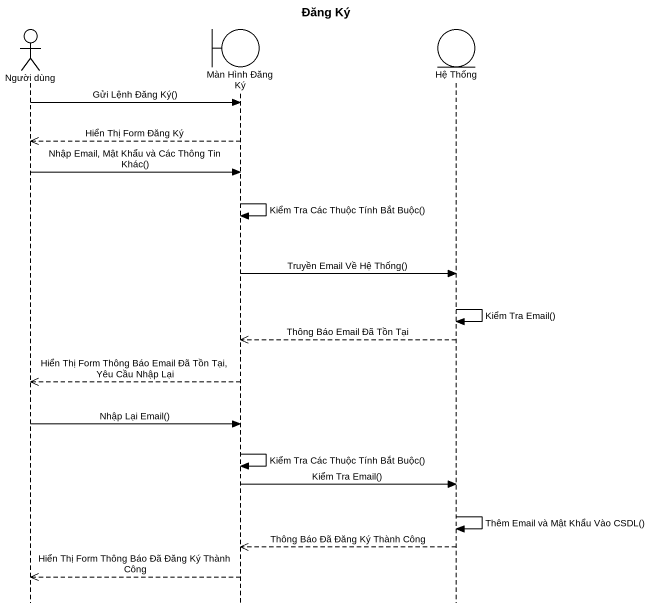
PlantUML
@startuml
title Đăng Ký
hide footbox
actor "Người dùng" as Người_dùng
boundary "Màn Hình Đăng Ký" as Màn_Hình_Đăng_Ký
entity "Hệ Thống" as Hệ_Thống

Người_dùng -> Màn_Hình_Đăng_Ký : Gửi Lệnh Đăng Ký()
Màn_Hình_Đăng_Ký -->> Người_dùng : Hiển Thị Form Đăng Ký
Người_dùng -> Màn_Hình_Đăng_Ký : Nhập Email, Mật Khẩu và Các Thông Tin Khác()
Màn_Hình_Đăng_Ký -> Màn_Hình_Đăng_Ký : Kiểm Tra Các Thuộc Tính Bắt Buộc()
Màn_Hình_Đăng_Ký -> Hệ_Thống : Truyền Email Về Hệ Thống()
Hệ_Thống -> Hệ_Thống : Kiểm Tra Email()
Hệ_Thống -->> Màn_Hình_Đăng_Ký : Thông Báo Email Đã Tồn Tại
Màn_Hình_Đăng_Ký -->> Người_dùng : Hiển Thị Form Thông Báo Email Đã Tồn Tại, Yêu Cầu Nhập Lại
Người_dùng -> Màn_Hình_Đăng_Ký : Nhập Lại Email()
Màn_Hình_Đăng_Ký -> Màn_Hình_Đăng_Ký : Kiểm Tra Các Thuộc Tính Bắt Buộc()
Màn_Hình_Đăng_Ký -> Hệ_Thống : Kiểm Tra Email()
Hệ_Thống -> Hệ_Thống : Thêm Email và Mật Khẩu Vào CSDL()
Hệ_Thống -->> Màn_Hình_Đăng_Ký : Thông Báo Đã Đăng Ký Thành Công
Màn_Hình_Đăng_Ký -->> Người_dùng : Hiển Thị Form Thông Báo Đã Đăng Ký Thành Công
@enduml
